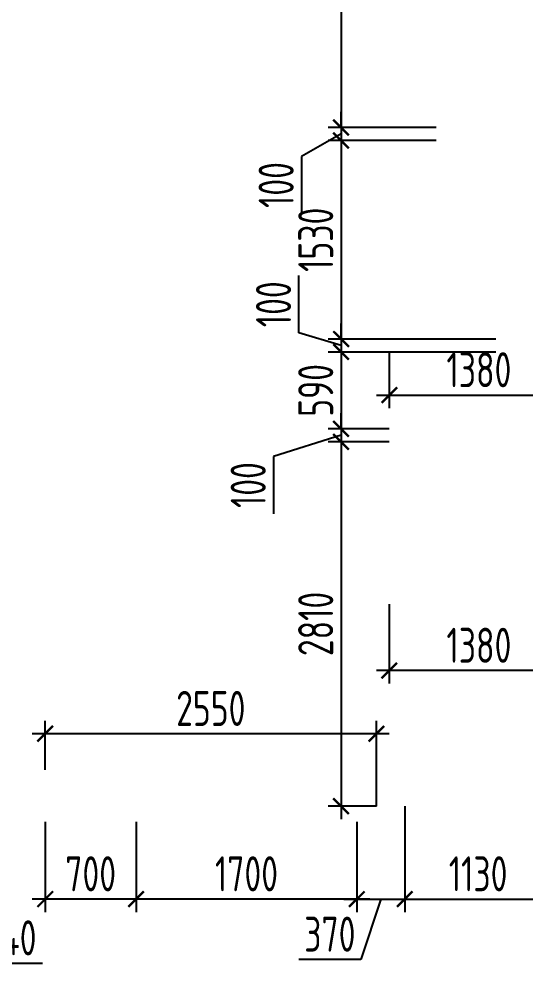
# Model space of a CAD drawing. Header units: millimetres. Extents: x -350007 to 536090, y -888 to 198380.
# Drawn here: x -200234 to -196333, y 117175 to 124585 of the extents above; entities that cross this region are included whole.
import ezdxf

# ---------------------------------------------------------------- set-up
doc = ezdxf.new("R2010")
doc.units = ezdxf.units.MM
doc.layers.add('АР_Размеры нов.', color=15, linetype='Continuous', lineweight=0)
doc.styles.add('ISOCPEUR', font='isocpeur.ttf', dxfattribs={"width": 0.7})
doc.dimstyles.new('R_100', dxfattribs={"dimtxt": 270, "dimasz": 120, "dimexe": 100, "dimexo": 0, "dimgap": 60, "dimtad": 1, "dimdec": 0, "dimrnd": 5, "dimzin": 0, "dimdsep": 46, "dimtxsty": 'ISOCPEUR', "dimblk": 'ARCHTICK', "dimcen": 0, "dimdle": 100, "dimclrd": 256, "dimclre": 256, "dimclrt": 256, "dimadec": 0, "dimazin": 0, "dimtfac": 2, "dimtdec": 0, "dimtofl": 0, "dimtmove": 1, "dimatfit": 3, "dimfxl": 1, "dimtvp": 3, "dimtolj": 1, "dimtzin": 0, "dimarcsym": 0})

# ---------------------------------------------------------------- blocks, each defined once
blk = doc.blocks.new('_ArchTick')
at = {"color": 0, "linetype": 'ByBlock', "const_width": 0.15}
blk.add_lwpolyline([(-0.5, -0.5), (0.5, 0.5)], dxfattribs=at)
blk = doc.blocks.new('*D2743')
at = {"layer": 'АР_Размеры нов.', "lineweight": -2, "ltscale": 100, "transparency": 16777216}
for p, q in [((-197265, 118400.7), (-197265, 117704)), ((-196135, 118400.6), (-196135, 117704)), ((-197365, 117804), (-196035, 117804))]:
    blk.add_line(p, q, dxfattribs=at)
at = {"layer": 'АР_Размеры нов.', "lineweight": -2, "ltscale": 100, "transparency": 16777216, "xscale": 120, "yscale": 120, "zscale": 120, "rotation": 180}
blk.add_blockref('_ArchTick', (-197265, 117804), dxfattribs=at)
at = {"layer": 'АР_Размеры нов.', "lineweight": -2, "ltscale": 100, "transparency": 16777216, "xscale": 120, "yscale": 120, "zscale": 120}
blk.add_blockref('_ArchTick', (-196135, 117804), dxfattribs=at)
at = {"layer": 'АР_Размеры нов.', "ltscale": 100, "transparency": 16777216, "insert": (-196700, 117999), "char_height": 270, "attachment_point": 5, "style": 'ISOCPEUR'}
blk.add_mtext('\\A1;1130', dxfattribs=at)
blk = doc.blocks.new('*D2759')
at = {"layer": 'АР_Размеры нов.', "lineweight": -2, "ltscale": 100, "transparency": 16777216}
for p, q in [((-199333.9, 118400.8), (-199333.9, 117704)), ((-197633.9, 118400.8), (-197633.9, 117704)), ((-197533.9, 117804), (-199433.9, 117804))]:
    blk.add_line(p, q, dxfattribs=at)
at = {"layer": 'АР_Размеры нов.', "lineweight": -2, "ltscale": 100, "transparency": 16777216, "xscale": 120, "yscale": 120, "zscale": 120, "rotation": 180}
blk.add_blockref('_ArchTick', (-199333.9, 117804), dxfattribs=at)
at = {"layer": 'АР_Размеры нов.', "lineweight": -2, "ltscale": 100, "transparency": 16777216, "xscale": 120, "yscale": 120, "zscale": 120}
blk.add_blockref('_ArchTick', (-197633.9, 117804), dxfattribs=at)
at = {"layer": 'АР_Размеры нов.', "ltscale": 100, "transparency": 16777216, "insert": (-198483.9, 117999), "char_height": 270, "attachment_point": 5, "style": 'ISOCPEUR'}
blk.add_mtext('\\A1;1700', dxfattribs=at)
blk = doc.blocks.new('*D2682')
at = {"layer": 'АР_Размеры нов.', "lineweight": -2, "ltscale": 100, "transparency": 16777216}
for p, q in [((-197265, 118520.7), (-197265, 117704)), ((-197633.9, 118400.8), (-197633.9, 117704)), ((-197733.9, 117804), (-197165, 117804)), ((-197449.4, 117804), (-197602.4, 117339)), ((-197602.4, 117339), (-198081.5, 117339))]:
    blk.add_line(p, q, dxfattribs=at)
at = {"layer": 'АР_Размеры нов.', "lineweight": -2, "ltscale": 100, "transparency": 16777216, "xscale": 120, "yscale": 120, "zscale": 120, "rotation": 180}
blk.add_blockref('_ArchTick', (-197633.9, 117804), dxfattribs=at)
at = {"layer": 'АР_Размеры нов.', "lineweight": -2, "ltscale": 100, "transparency": 16777216, "xscale": 120, "yscale": 120, "zscale": 120}
blk.add_blockref('_ArchTick', (-197265, 117804), dxfattribs=at)
at = {"layer": 'АР_Размеры нов.', "ltscale": 100, "transparency": 16777216, "insert": (-197841.9, 117534), "char_height": 270, "attachment_point": 5, "style": 'ISOCPEUR'}
blk.add_mtext('\\A1;370', dxfattribs=at)
blk = doc.blocks.new('*D2866')
at = {"layer": 'АР_Размеры нов.', "lineweight": -2, "ltscale": 500, "transparency": 16777216}
for p, q in [((-197383.9, 120076.2), (-197383.9, 119465.1)), ((-196003.9, 120076.2), (-196003.9, 119465.1)), ((-195903.9, 119565.1), (-197483.9, 119565.1))]:
    blk.add_line(p, q, dxfattribs=at)
at = {"layer": 'АР_Размеры нов.', "lineweight": -2, "ltscale": 500, "transparency": 16777216, "xscale": 120, "yscale": 120, "zscale": 120, "rotation": 180}
blk.add_blockref('_ArchTick', (-197383.9, 119565.1), dxfattribs=at)
at = {"layer": 'АР_Размеры нов.', "lineweight": -2, "ltscale": 500, "transparency": 16777216, "xscale": 120, "yscale": 120, "zscale": 120}
blk.add_blockref('_ArchTick', (-196003.9, 119565.1), dxfattribs=at)
at = {"layer": 'АР_Размеры нов.', "lineweight": 13, "ltscale": 500, "transparency": 16777216, "insert": (-196693.9, 119760.1), "char_height": 270, "attachment_point": 5, "style": 'ISOCPEUR'}
blk.add_mtext('\\A1;1380', dxfattribs=at)
blk = doc.blocks.new('*D2976')
at = {"layer": 'АР_Размеры нов.', "lineweight": -2, "ltscale": 500, "transparency": 16777216}
for p, q in [((-200033.9, 118400.7), (-200033.9, 117704)), ((-199333.9, 118400.7), (-199333.9, 117704)), ((-199233.9, 117804), (-200133.9, 117804))]:
    blk.add_line(p, q, dxfattribs=at)
at = {"layer": 'АР_Размеры нов.', "lineweight": -2, "ltscale": 500, "transparency": 16777216, "xscale": 120, "yscale": 120, "zscale": 120, "rotation": 180}
blk.add_blockref('_ArchTick', (-200033.9, 117804), dxfattribs=at)
at = {"layer": 'АР_Размеры нов.', "lineweight": -2, "ltscale": 500, "transparency": 16777216, "xscale": 120, "yscale": 120, "zscale": 120}
blk.add_blockref('_ArchTick', (-199333.9, 117804), dxfattribs=at)
at = {"layer": 'АР_Размеры нов.', "lineweight": 13, "ltscale": 500, "transparency": 16777216, "insert": (-199683.9, 117999), "char_height": 270, "attachment_point": 5, "style": 'ISOCPEUR'}
blk.add_mtext('\\A1;700', dxfattribs=at)
blk = doc.blocks.new('*D2977')
at = {"layer": 'АР_Размеры нов.', "lineweight": -2, "ltscale": 500, "transparency": 16777216}
for p, q in [((-201173.6, 118400.7), (-201173.6, 117704)), ((-200433.9, 118400.7), (-200433.9, 117704)), ((-200333.9, 117804), (-201273.6, 117804)), ((-200803.8, 117804), (-200551.9, 117310.7)), ((-200551.9, 117310.7), (-200053.9, 117310.7))]:
    blk.add_line(p, q, dxfattribs=at)
at = {"layer": 'АР_Размеры нов.', "lineweight": -2, "ltscale": 500, "transparency": 16777216, "xscale": 120, "yscale": 120, "zscale": 120, "rotation": 180}
blk.add_blockref('_ArchTick', (-201173.6, 117804), dxfattribs=at)
at = {"layer": 'АР_Размеры нов.', "lineweight": -2, "ltscale": 500, "transparency": 16777216, "xscale": 120, "yscale": 120, "zscale": 120}
blk.add_blockref('_ArchTick', (-200433.9, 117804), dxfattribs=at)
at = {"layer": 'АР_Размеры нов.', "lineweight": 13, "ltscale": 500, "transparency": 16777216, "insert": (-200302.9, 117505.7), "char_height": 270, "attachment_point": 5, "style": 'ISOCPEUR'}
blk.add_mtext('\\A1;740', dxfattribs=at)
blk = doc.blocks.new('*D1660')
at = {"layer": 'АР_Размеры нов.', "lineweight": -2, "ltscale": 500, "transparency": 16777216}
for p, q in [((-200033.9, 118800.7), (-200033.9, 119178.5)), ((-197483.9, 118520.7), (-197483.9, 119178.5)), ((-197383.9, 119078.5), (-200133.9, 119078.5))]:
    blk.add_line(p, q, dxfattribs=at)
at = {"layer": 'АР_Размеры нов.', "lineweight": -2, "ltscale": 500, "transparency": 16777216, "xscale": 120, "yscale": 120, "zscale": 120, "rotation": 180}
blk.add_blockref('_ArchTick', (-200033.9, 119078.5), dxfattribs=at)
at = {"layer": 'АР_Размеры нов.', "lineweight": -2, "ltscale": 500, "transparency": 16777216, "xscale": 120, "yscale": 120, "zscale": 120}
blk.add_blockref('_ArchTick', (-197483.9, 119078.5), dxfattribs=at)
at = {"layer": 'АР_Размеры нов.', "lineweight": 13, "ltscale": 500, "transparency": 16777216, "insert": (-198758.9, 119273.5), "char_height": 270, "attachment_point": 5, "style": 'ISOCPEUR'}
blk.add_mtext('\\A1;2550', dxfattribs=at)
blk = doc.blocks.new('*D2409')
at = {"layer": 'АР_Размеры нов.', "lineweight": -2, "ltscale": 500, "transparency": 16777216}
for p, q in [((-197755.6, 127450.7), (-197755.6, 123650.7)), ((-197483.9, 127350.7), (-197855.6, 127350.7)), ((-197383.9, 123750.7), (-197855.6, 123750.7))]:
    blk.add_line(p, q, dxfattribs=at)
at = {"layer": 'АР_Размеры нов.', "lineweight": -2, "ltscale": 500, "transparency": 16777216, "xscale": 120, "yscale": 120, "zscale": 120}
for p, rotation in [((-197755.6, 127350.7), 90), ((-197755.6, 123750.7), 270)]:
    blk.add_blockref('_ArchTick', p, dxfattribs=dict(at, rotation=rotation))
at = {"layer": 'АР_Размеры нов.', "lineweight": 13, "ltscale": 500, "transparency": 16777216, "insert": (-197950.6, 125952.5), "char_height": 270, "attachment_point": 5, "rotation": 90, "style": 'ISOCPEUR'}
blk.add_mtext('\\A1;3600', dxfattribs=at)
blk = doc.blocks.new('*D2410')
at = {"layer": 'АР_Размеры нов.', "lineweight": -2, "ltscale": 500, "transparency": 16777216}
for p, q in [((-197755.6, 123750.7), (-197755.6, 123870.7)), ((-197023.9, 123750.7), (-197855.6, 123750.7)), ((-197755.6, 123750.7), (-197755.6, 123650.7)), ((-197755.6, 123700.7), (-198060.4, 123528)), ((-197023.9, 123650.7), (-197855.6, 123650.7)), ((-197755.6, 123650.7), (-197755.6, 123530.7)), ((-198060.4, 123528), (-198060.4, 123086.7))]:
    blk.add_line(p, q, dxfattribs=at)
at = {"layer": 'АР_Размеры нов.', "lineweight": -2, "ltscale": 500, "transparency": 16777216, "xscale": 120, "yscale": 120, "zscale": 120}
for p, rotation in [((-197755.6, 123750.7), 270), ((-197755.6, 123650.7), 90)]:
    blk.add_blockref('_ArchTick', p, dxfattribs=dict(at, rotation=rotation))
at = {"layer": 'АР_Размеры нов.', "lineweight": 13, "ltscale": 500, "transparency": 16777216, "insert": (-198255.4, 123307.3), "char_height": 270, "attachment_point": 5, "rotation": 90, "style": 'ISOCPEUR'}
blk.add_mtext('\\A1;100', dxfattribs=at)
blk = doc.blocks.new('*D2411')
at = {"layer": 'АР_Размеры нов.', "lineweight": -2, "ltscale": 500, "transparency": 16777216}
for p, q in [((-197755.6, 123750.7), (-197755.6, 122020.3)), ((-197383.9, 123650.7), (-197855.6, 123650.7)), ((-197383.9, 122120.3), (-197855.6, 122120.3))]:
    blk.add_line(p, q, dxfattribs=at)
at = {"layer": 'АР_Размеры нов.', "lineweight": -2, "ltscale": 500, "transparency": 16777216, "xscale": 120, "yscale": 120, "zscale": 120}
for p, rotation in [((-197755.6, 123650.7), 90), ((-197755.6, 122120.3), 270)]:
    blk.add_blockref('_ArchTick', p, dxfattribs=dict(at, rotation=rotation))
at = {"layer": 'АР_Размеры нов.', "lineweight": 13, "ltscale": 500, "transparency": 16777216, "insert": (-197950.6, 122885.5), "char_height": 270, "attachment_point": 5, "rotation": 90, "style": 'ISOCPEUR'}
blk.add_mtext('\\A1;1530', dxfattribs=at)
blk = doc.blocks.new('*D2412')
at = {"layer": 'АР_Размеры нов.', "lineweight": -2, "ltscale": 500, "transparency": 16777216}
for p, q in [((-198080.6, 122167.8), (-198080.6, 122609.1)), ((-197755.6, 122120.3), (-197755.6, 122240.3)), ((-197755.6, 122070.3), (-198080.6, 122167.8)), ((-196563.9, 122120.3), (-197855.6, 122120.3)), ((-197755.6, 122120.3), (-197755.6, 122020.3)), ((-196563.9, 122020.3), (-197855.6, 122020.3)), ((-197755.6, 122020.3), (-197755.6, 121900.3))]:
    blk.add_line(p, q, dxfattribs=at)
at = {"layer": 'АР_Размеры нов.', "lineweight": -2, "ltscale": 500, "transparency": 16777216, "xscale": 120, "yscale": 120, "zscale": 120}
for p, rotation in [((-197755.6, 122120.3), 270), ((-197755.6, 122020.3), 90)]:
    blk.add_blockref('_ArchTick', p, dxfattribs=dict(at, rotation=rotation))
at = {"layer": 'АР_Размеры нов.', "lineweight": 13, "ltscale": 500, "transparency": 16777216, "insert": (-198275.6, 122388.5), "char_height": 270, "attachment_point": 5, "rotation": 90, "style": 'ISOCPEUR'}
blk.add_mtext('\\A1;100', dxfattribs=at)
blk = doc.blocks.new('*D2413')
at = {"layer": 'АР_Размеры нов.', "lineweight": -2, "ltscale": 500, "transparency": 16777216}
for p, q in [((-197755.6, 122120.3), (-197755.6, 121328.5)), ((-196563.9, 122020.3), (-197855.6, 122020.3)), ((-197383.9, 121428.5), (-197855.6, 121428.5))]:
    blk.add_line(p, q, dxfattribs=at)
at = {"layer": 'АР_Размеры нов.', "lineweight": -2, "ltscale": 500, "transparency": 16777216, "xscale": 120, "yscale": 120, "zscale": 120}
for p, rotation in [((-197755.6, 122020.3), 90), ((-197755.6, 121428.5), 270)]:
    blk.add_blockref('_ArchTick', p, dxfattribs=dict(at, rotation=rotation))
at = {"layer": 'АР_Размеры нов.', "lineweight": 13, "ltscale": 500, "transparency": 16777216, "insert": (-197950.6, 121724.4), "char_height": 270, "attachment_point": 5, "rotation": 90, "style": 'ISOCPEUR'}
blk.add_mtext('\\A1;590', dxfattribs=at)
blk = doc.blocks.new('*D2414')
at = {"layer": 'АР_Размеры нов.', "lineweight": -2, "ltscale": 500, "transparency": 16777216}
for p, q in [((-197755.6, 121428.5), (-197755.6, 121548.5)), ((-197755.6, 121378.5), (-198275.6, 121215.4)), ((-197383.9, 121428.5), (-197855.6, 121428.5)), ((-197755.6, 121428.5), (-197755.6, 121328.5)), ((-197383.9, 121328.5), (-197855.6, 121328.5)), ((-197755.6, 121328.5), (-197755.6, 121208.5)), ((-198275.6, 121215.4), (-198275.6, 120774.1))]:
    blk.add_line(p, q, dxfattribs=at)
at = {"layer": 'АР_Размеры нов.', "lineweight": -2, "ltscale": 500, "transparency": 16777216, "xscale": 120, "yscale": 120, "zscale": 120}
for p, rotation in [((-197755.6, 121428.5), 270), ((-197755.6, 121328.5), 90)]:
    blk.add_blockref('_ArchTick', p, dxfattribs=dict(at, rotation=rotation))
at = {"layer": 'АР_Размеры нов.', "lineweight": 13, "ltscale": 500, "transparency": 16777216, "insert": (-198470.6, 120994.8), "char_height": 270, "attachment_point": 5, "rotation": 90, "style": 'ISOCPEUR'}
blk.add_mtext('\\A1;100', dxfattribs=at)
blk = doc.blocks.new('*D2415')
at = {"layer": 'АР_Размеры нов.', "lineweight": -2, "ltscale": 500, "transparency": 16777216}
for p, q in [((-197755.6, 121428.5), (-197755.6, 118420.7)), ((-197383.9, 121328.5), (-197855.6, 121328.5)), ((-197483.9, 118520.7), (-197855.6, 118520.7))]:
    blk.add_line(p, q, dxfattribs=at)
at = {"layer": 'АР_Размеры нов.', "lineweight": -2, "ltscale": 500, "transparency": 16777216, "xscale": 120, "yscale": 120, "zscale": 120}
for p, rotation in [((-197755.6, 121328.5), 90), ((-197755.6, 118520.7), 270)]:
    blk.add_blockref('_ArchTick', p, dxfattribs=dict(at, rotation=rotation))
at = {"layer": 'АР_Размеры нов.', "lineweight": 13, "ltscale": 500, "transparency": 16777216, "insert": (-197950.6, 119924.6), "char_height": 270, "attachment_point": 5, "rotation": 90, "style": 'ISOCPEUR'}
blk.add_mtext('\\A1;2810', dxfattribs=at)
blk = doc.blocks.new('*D4059')
at = {"layer": 'АР_Размеры нов.', "lineweight": -2, "transparency": 16777216}
for p, q in [((-197383.9, 122020.3), (-197383.9, 121588.8)), ((-196003.9, 122020.3), (-196003.9, 121588.8)), ((-197483.9, 121688.8), (-195903.9, 121688.8))]:
    blk.add_line(p, q, dxfattribs=at)
at = {"layer": 'АР_Размеры нов.', "lineweight": -2, "transparency": 16777216, "xscale": 120, "yscale": 120, "zscale": 120, "rotation": 180}
blk.add_blockref('_ArchTick', (-197383.9, 121688.8), dxfattribs=at)
at = {"layer": 'АР_Размеры нов.', "lineweight": -2, "transparency": 16777216, "xscale": 120, "yscale": 120, "zscale": 120}
blk.add_blockref('_ArchTick', (-196003.9, 121688.8), dxfattribs=at)
at = {"layer": 'АР_Размеры нов.', "transparency": 16777216, "insert": (-196693.9, 121883.8), "char_height": 270, "attachment_point": 5, "style": 'ISOCPEUR'}
blk.add_mtext('\\A1;1380', dxfattribs=at)
blk = doc.blocks.new('*D7184')
at = {"layer": 'АР_Размеры нов.', "lineweight": -2, "transparency": 16777216}
for p, q in [((-186100.2, 131670.6), (-186002.7, 131995.6)), ((-186002.7, 131995.6), (-185655.9, 131995.6)), ((-186145.2, 131370.7), (-186145.2, 131770.6)), ((-186055.2, 131530.7), (-186055.2, 131770.6)), ((-186145.2, 131670.6), (-186265.2, 131670.6)), ((-186145.2, 131670.6), (-186055.2, 131670.6)), ((-186055.2, 131670.6), (-185935.2, 131670.6)), ((-281863.4, 59884.7), (-281863.4, 59308.8)), ((-281179, 59884.7), (-281179, 59308.8)), ((-281963.4, 59408.8), (-281079, 59408.8))]:
    blk.add_line(p, q, dxfattribs=at)
at = {"layer": 'АР_Размеры нов.', "lineweight": -2, "transparency": 16777216, "xscale": 120, "yscale": 120, "zscale": 120}
for p in [(-186145.2, 131670.6), (-281179, 59408.8)]:
    blk.add_blockref('_ArchTick', p, dxfattribs=at)
at = {"layer": 'АР_Размеры нов.', "lineweight": -2, "transparency": 16777216, "xscale": 120, "yscale": 120, "zscale": 120, "rotation": 180}
for p in [(-186055.2, 131670.6), (-281863.4, 59408.8)]:
    blk.add_blockref('_ArchTick', p, dxfattribs=at)
at = {"layer": 'АР_Размеры нов.', "transparency": 16777216, "char_height": 270, "attachment_point": 5, "style": 'ISOCPEUR'}
for s, insert in [('\\A1;90', (-185829.3, 132190.6)), ('\\A1;685', (-281521.2, 59603.8))]:
    blk.add_mtext(s, dxfattribs=dict(at, insert=insert))
blk = doc.blocks.new('*D7185')
at = {"layer": 'АР_Размеры нов.', "lineweight": -2, "transparency": 16777216}
for p, q in [((-152915.4, 120873.4), (-152915.4, 121314.7)), ((-153510.4, 120694.9), (-152915.4, 120873.4)), ((-153510.4, 120520.7), (-153510.4, 120869.1)), ((-154303.9, 120769.1), (-153410.4, 120769.1)), ((-154463.9, 120620.7), (-153410.4, 120620.7)), ((-280686, 59784.7), (-280686, 60786.4)), ((-281179, 60686.4), (-280586, 60686.4)), ((-281179, 59884.7), (-280586, 59884.7))]:
    blk.add_line(p, q, dxfattribs=at)
at = {"layer": 'АР_Размеры нов.', "lineweight": -2, "transparency": 16777216, "xscale": 120, "yscale": 120, "zscale": 120}
for p, rotation in [((-153510.4, 120769.1), 90), ((-153510.4, 120620.7), 270), ((-280686, 60686.4), 90), ((-280686, 59884.7), 270)]:
    blk.add_blockref('_ArchTick', p, dxfattribs=dict(at, rotation=rotation))
at = {"layer": 'АР_Размеры нов.', "transparency": 16777216, "char_height": 270, "attachment_point": 5, "rotation": 90, "style": 'ISOCPEUR'}
for s, insert in [('\\A1;150', (-153110.4, 121094.1)), ('\\A1;800', (-280881, 60285.5))]:
    blk.add_mtext(s, dxfattribs=dict(at, insert=insert))

msp = doc.modelspace()

# ---------------------------------------------------------------- dimensions: what is measured, and where the dimension line sits
at = {"layer": 'АР_Размеры нов.'}
for base, p1, p2, picture, middle in [((-186055.2, 131670.6), (-186145.2, 131370.7), (-186055.2, 131530.7), '*D7184', (-185942.7, 132190.6)), ((-281179, 59408.8), (-281863.4, 59884.7), (-281179, 59884.7), '*D7184', (-281521.2, 59603.8)), ((-196003.9, 121688.8), (-197383.9, 122020.3), (-196003.9, 122020.3), '*D4059', (-196693.9, 121883.8))]:
    dim = msp.add_linear_dim(base=base, p1=p1, p2=p2, dimstyle='R_100', override={"dimpost": '\\X'}, dxfattribs=at)
    dim.commit()
    dim.dimension.update_dxf_attribs({"geometry": picture, "text_midpoint": middle})
at = {"layer": 'АР_Размеры нов.', "lineweight": 13, "ltscale": 500}
for base, p1, p2, picture, middle in [((-197755.6, 123750.7), (-197483.9, 127350.7), (-197383.9, 123750.7), '*D2409', (-197755.6, 125952.5)), ((-197755.6, 123650.7), (-197023.9, 123750.7), (-197023.9, 123650.7), '*D2410', (-198060.4, 123468)), ((-197755.6, 121328.5), (-197383.9, 121428.5), (-197383.9, 121328.5), '*D2414', (-198275.6, 121155.4))]:
    dim = msp.add_linear_dim(base=base, p1=p1, p2=p2, angle=90, dimstyle='R_100', override={"dimpost": '\\X'}, dxfattribs=at)
    dim.commit()
    dim.dimension.update_dxf_attribs({"geometry": picture, "text_midpoint": middle, "dimtype": 160})
for base, p1, p2, picture, middle in [((-197755.6, 122120.3), (-197383.9, 123650.7), (-197383.9, 122120.3), '*D2411', (-197950.6, 122885.5)), ((-197755.6, 122020.3), (-196563.9, 122120.3), (-196563.9, 122020.3), '*D2412', (-198275.6, 122227.8)), ((-197755.6, 121428.5), (-196563.9, 122020.3), (-197383.9, 121428.5), '*D2413', (-197950.6, 121724.4)), ((-197755.6, 118520.7), (-197383.9, 121328.5), (-197483.9, 118520.7), '*D2415', (-197950.6, 119924.6))]:
    dim = msp.add_linear_dim(base=base, p1=p1, p2=p2, angle=90, dimstyle='R_100', override={"dimpost": '\\X'}, dxfattribs=at)
    dim.commit()
    dim.dimension.update_dxf_attribs({"geometry": picture, "text_midpoint": middle})
at = {"layer": 'АР_Размеры нов.'}
for base, p1, p2, middle in [((-153510.4, 120769.1), (-154463.9, 120620.7), (-154303.9, 120769.1), (-153110.4, 120933.4)), ((-280686, 60686.4), (-281179, 59884.7), (-281179, 60686.4), (-280881, 60285.5))]:
    dim = msp.add_linear_dim(base=base, p1=p1, p2=p2, angle=90, dimstyle='R_100', override={"dimpost": '\\X'}, dxfattribs=at)
    dim.commit()
    dim.dimension.update_dxf_attribs({"geometry": '*D7185', "text_midpoint": middle})
at = {"layer": 'АР_Размеры нов.', "lineweight": 13, "ltscale": 500}
for base, p1, p2, picture, middle in [((-197383.9, 119565.1), (-196003.9, 120076.2), (-197383.9, 120076.2), '*D2866', (-196693.9, 119760.1)), ((-200033.9, 119078.5), (-197483.9, 118520.7), (-200033.9, 118800.7), '*D1660', (-198758.9, 119273.5)), ((-200033.9, 117804), (-199333.9, 118400.7), (-200033.9, 118400.7), '*D2976', (-199683.9, 117999))]:
    dim = msp.add_linear_dim(base=base, p1=p1, p2=p2, dimstyle='R_100', override={"dimpost": '\\X'}, dxfattribs=at)
    dim.commit()
    dim.dimension.update_dxf_attribs({"geometry": picture, "text_midpoint": middle})
at = {"layer": 'АР_Размеры нов.', "ltscale": 100}
dim = msp.add_linear_dim(base=(-197265, 117804), p1=(-197633.9, 118400.8), p2=(-197265, 118520.7), dimstyle='R_100', override={"dimpost": '\\X', "dimfxl": 300, "dimarcsym": 1}, dxfattribs=at)
dim.commit()
dim.dimension.update_dxf_attribs({"geometry": '*D2682', "text_midpoint": (-197662.4, 117339), "dimtype": 160})
at = {"layer": 'АР_Размеры нов.', "lineweight": 13, "ltscale": 500}
dim = msp.add_linear_dim(base=(-201173.6, 117804), p1=(-200433.9, 118400.7), p2=(-201173.6, 118400.7), dimstyle='R_100', override={"dimpost": '\\X'}, dxfattribs=at)
dim.commit()
dim.dimension.update_dxf_attribs({"geometry": '*D2977', "text_midpoint": (-200491.9, 117310.7), "dimtype": 160})
at = {"layer": 'АР_Размеры нов.', "ltscale": 100}
for base, p1, p2, picture, middle in [((-199333.9, 117804), (-197633.9, 118400.8), (-199333.9, 118400.8), '*D2759', (-198483.9, 117999)), ((-196135, 117804), (-197265, 118400.7), (-196135, 118400.6), '*D2743', (-196700, 117999))]:
    dim = msp.add_linear_dim(base=base, p1=p1, p2=p2, dimstyle='R_100', override={"dimpost": '\\X', "dimfxl": 300, "dimarcsym": 1}, dxfattribs=at)
    dim.commit()
    dim.dimension.update_dxf_attribs({"geometry": picture, "text_midpoint": middle})

doc.saveas('drawing.dxf')
